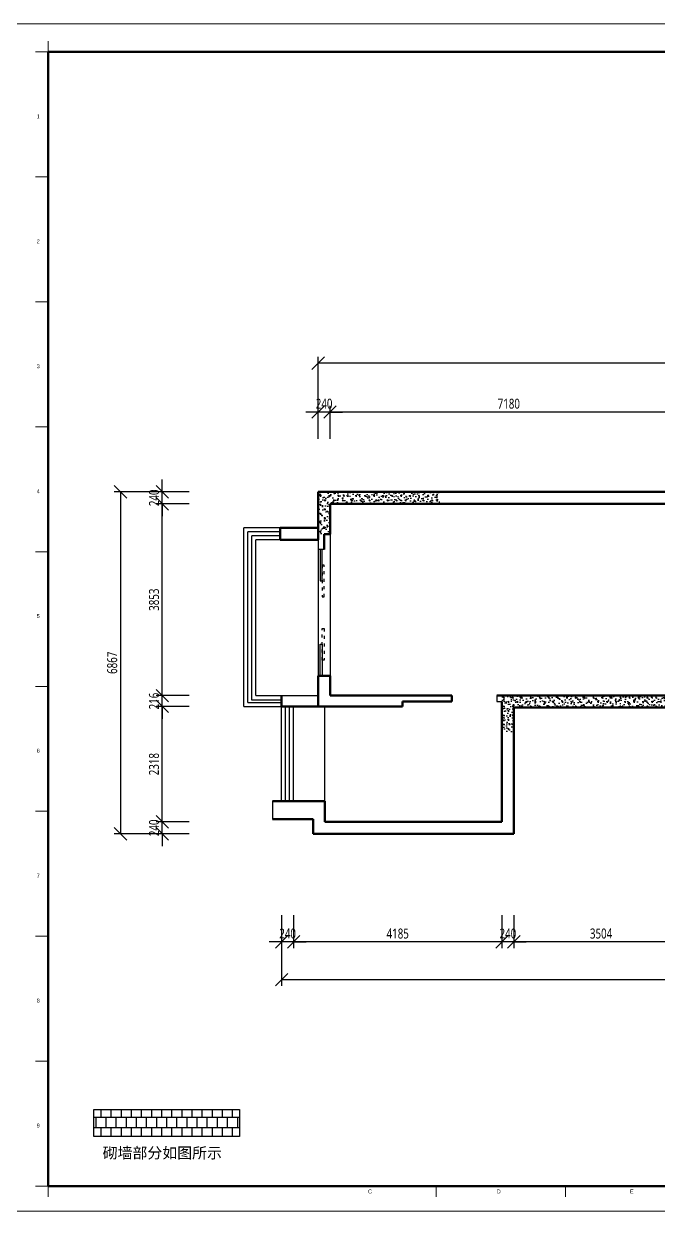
# Model space of a CAD drawing. Header units: millimetres. Extents: x 404985 to 540841, y 1898 to 26709.
# Drawn here: x 473629 to 486376, y 2380 to 26227 of the extents above; entities that cross this region are included whole.
import ezdxf
from ezdxf.enums import TextEntityAlignment as Align

# ---------------------------------------------------------------- set-up
doc = ezdxf.new("R2010")
doc.units = ezdxf.units.MM
doc.linetypes.add('ACAD_ISO03W100', pattern=[30, 12, -18])
doc.layers.add('TK', color=51, linetype='Continuous', lineweight=18)
doc.layers.add('原始结构', color=7, linetype='Continuous', lineweight=50)
for name, color, linetype in [('填充图块', 7, 'Continuous'), ('建筑栏杆', 2, 'Continuous'), ('建筑滑门', 5, 'Continuous'), ('建筑窗户', 4, 'Continuous'), ('标注标高', 115, 'Continuous'), ('砌墙结构', 2, 'Continuous')]:
    doc.layers.add(name, color=color, linetype=linetype)
doc.styles.add('GridRef', font='au101s01.shx', dxfattribs={"width": 0.9, "height": 2.5})
doc.styles.get("Standard").update_dxf_attribs({"font": 'arial.ttf'})
doc.styles.add('仿宋体', font='msyh.ttf', dxfattribs={"width": 0.75})
doc.dimstyles.new('大标注', dxfattribs={"dimscale": 100, "dimtxt": 2, "dimasz": 2.5, "dimexe": 1.25, "dimexo": 0.625, "dimtad": 1, "dimdec": 0, "dimtxsty": '仿宋体', "dimblk": 'OBLIQUE', "dimcen": 2.5, "dimclrd": 256, "dimclre": 256, "dimclrt": 256, "dimadec": 0, "dimazin": 0, "dimtfac": 1, "dimtdec": 0, "dimtix": 1, "dimtmove": 0, "dimatfit": 3, "dimldrblk": 'DOT', "dimfxl": 1, "dimarcsym": 0})
pattern_1 = [(67, (33623.18, 1.73), (-102.840264, -86.710143), [0, -145]), (153, (33623.18, 1.73), (70.245338, -126.458474), [0, -194]), (74, (33643.18, 0), (-129.956868, -87.5714), [0, -246]), (286, (33643.18, 0), (149.1821, -82.058653), [0, -162.4]), (114, (33823.18, 5.2), (-177.42154, 52.363195), [0, -130]), (90, (33723.18, 0), (-180, 1e-14), [20, -160]), (135, (33743.18, 0), (-179.99969, -179.99969), [28.284, -226.274]), (180, (33823.18, 100), (-2e-14, -180), [20, -160]), (135, (33823.18, 260), (-179.99969, -179.99969), [28.284, -226.274]), (270, (33823.18, 100), (180, -3e-14), [20, -160]), (135, (33743.18, 180), (-179.99969, -179.99969), [28.284, -226.274]), (0, (33723.18, 0), (0, 180), [20, -160]), (135, (33823.18, 80), (-179.99969, -179.99969), [28.284, -226.274])]

# ---------------------------------------------------------------- blocks, each defined once
blk = doc.blocks.new('regggg')
at = {"layer": 'TK', "color": 45, "ltscale": 3}
for p, q in [((188267, 5439), (214874, 5439)), ((214874, -12853), (188267, -12853))]:
    blk.add_line(p, q, dxfattribs=at)
at = {"layer": 'TK', "color": 45}
for p, q in [((189560, 5005), (189560, 5171)), ((189560, 5005), (189365, 5005)), ((189560, 5005), (189365, 5005)), ((189560, 3080), (189365, 3080)), ((189560, 1156), (189365, 1156)), ((189560, -769), (189365, -769)), ((189560, -2693), (189365, -2693)), ((189560, -4767), (189365, -4767)), ((189560, -6691), (189365, -6691)), ((189560, -8616), (189365, -8616)), ((189560, -10540), (189365, -10540)), ((189560, -12465), (189365, -12465)), ((189560, -12631), (189560, -12465)), ((195540, -12631), (195540, -12465)), ((197533, -12631), (197533, -12465))]:
    blk.add_line(p, q, dxfattribs=at)
at = {"layer": 'TK', "color": 45, "const_width": 21.8}
blk.add_lwpolyline([(211486, 5005), (189560, 5005), (189560, -12465), (211486, -12465)], dxfattribs=at)
at = {"layer": 'TK', "color": 45, "style": 'GridRef', "width": 0.9}
for s, p in [('1', (189409, 4013)), ('2', (189409, 2088)), ('3', (189409, 164)), ('4', (189409, -1761)), ('5', (189409, -3685)), ('6', (189409, -5759)), ('7', (189409, -7684)), ('8', (189409, -9608)), ('9', (189409, -11532)), ('C', (194521, -12548)), ('D', (196505, -12548)), ('E', (198554, -12548))]:
    blk.add_text(s, height=61, dxfattribs=at).set_placement(p, align=Align.MIDDLE_CENTER)
blk = doc.blocks.new('_Oblique')
at = {"color": 0, "linetype": 'ByBlock', "lineweight": -2}
blk.add_line((-0.5, -0.5), (0.5, 0.5), dxfattribs=at)
blk = doc.blocks.new('*D260')
at = {"layer": 'Defpoints', "color": 0, "transparency": 16777216}
for p in [(476413, 10200), (477013, 10200), (477013, 9960)]:
    blk.add_point(p, dxfattribs=at)
at = {"layer": '标注标高', "lineweight": -2, "transparency": 16777216}
for p, q in [((476413, 10200), (476413, 10450)), ((476950, 10200), (476288, 10200)), ((476413, 9960), (476413, 10200)), ((476950, 9960), (476288, 9960)), ((476413, 9960), (476413, 9710))]:
    blk.add_line(p, q, dxfattribs=at)
at = {"layer": '标注标高', "lineweight": -2, "transparency": 16777216, "xscale": 250, "yscale": 250, "zscale": 250}
for p, rotation in [((476413, 10200), 270), ((476413, 9960), 90)]:
    blk.add_blockref('_Oblique', p, dxfattribs=dict(at, rotation=rotation))
at = {"layer": '标注标高', "transparency": 16777216, "insert": (476247, 10080), "char_height": 200, "attachment_point": 5, "rotation": 90, "style": '仿宋体'}
blk.add_mtext('240', dxfattribs=at)
blk = doc.blocks.new('_Dot')
at = {"color": 0, "linetype": 'ByBlock', "lineweight": -2}
blk.add_line((-0.5, 0), (-1, 0), dxfattribs=at)
at = {"color": 0, "linetype": 'ByBlock', "const_width": 0.5}
blk.add_lwpolyline([(-0.25, 0, 1), (0.25, 0, 1)], format="xyb", close=True, dxfattribs=at)
blk = doc.blocks.new('*D261')
at = {"layer": 'Defpoints', "color": 0, "transparency": 16777216}
for p in [(476413, 12518), (477013, 12518), (477013, 10200)]:
    blk.add_point(p, dxfattribs=at)
at = {"layer": '标注标高', "lineweight": -2, "transparency": 16777216}
for p, q in [((476950, 12518), (476288, 12518)), ((476413, 10200), (476413, 12518)), ((476950, 10200), (476288, 10200))]:
    blk.add_line(p, q, dxfattribs=at)
at = {"layer": '标注标高', "lineweight": -2, "transparency": 16777216, "xscale": 250, "yscale": 250, "zscale": 250}
for p, rotation in [((476413, 12518), 90), ((476413, 10200), 270)]:
    blk.add_blockref('_Oblique', p, dxfattribs=dict(at, rotation=rotation))
at = {"layer": '标注标高', "transparency": 16777216, "insert": (476246, 11359), "char_height": 200, "attachment_point": 5, "rotation": 90, "style": '仿宋体'}
blk.add_mtext('2318', dxfattribs=at)
blk = doc.blocks.new('*D262')
at = {"layer": 'Defpoints', "color": 0, "transparency": 16777216}
for p in [(476413, 12734), (477013, 12734), (477013, 12518)]:
    blk.add_point(p, dxfattribs=at)
at = {"layer": '标注标高', "lineweight": -2, "transparency": 16777216}
for p, q in [((476413, 12734), (476413, 12984)), ((476950, 12734), (476288, 12734)), ((476413, 12518), (476413, 12734)), ((476950, 12518), (476288, 12518)), ((476413, 12518), (476413, 12268))]:
    blk.add_line(p, q, dxfattribs=at)
at = {"layer": '标注标高', "lineweight": -2, "transparency": 16777216, "xscale": 250, "yscale": 250, "zscale": 250}
for p, rotation in [((476413, 12734), 270), ((476413, 12518), 90)]:
    blk.add_blockref('_Oblique', p, dxfattribs=dict(at, rotation=rotation))
at = {"layer": '标注标高', "transparency": 16777216, "insert": (476246, 12626), "char_height": 200, "attachment_point": 5, "rotation": 90, "style": '仿宋体'}
blk.add_mtext('216', dxfattribs=at)
blk = doc.blocks.new('*D263')
at = {"layer": 'Defpoints', "color": 0, "transparency": 16777216}
for p in [(476413, 16587), (477013, 16587), (477013, 12734)]:
    blk.add_point(p, dxfattribs=at)
at = {"layer": '标注标高', "lineweight": -2, "transparency": 16777216}
for p, q in [((476950, 16587), (476288, 16587)), ((476413, 12734), (476413, 16587)), ((476950, 12734), (476288, 12734))]:
    blk.add_line(p, q, dxfattribs=at)
at = {"layer": '标注标高', "lineweight": -2, "transparency": 16777216, "xscale": 250, "yscale": 250, "zscale": 250}
for p, rotation in [((476413, 16587), 90), ((476413, 12734), 270)]:
    blk.add_blockref('_Oblique', p, dxfattribs=dict(at, rotation=rotation))
at = {"layer": '标注标高', "transparency": 16777216, "insert": (476247, 14661), "char_height": 200, "attachment_point": 5, "rotation": 90, "style": '仿宋体'}
blk.add_mtext('3853', dxfattribs=at)
blk = doc.blocks.new('*D264')
at = {"layer": 'Defpoints', "color": 0, "transparency": 16777216}
for p in [(476413, 16827), (477013, 16827), (477013, 16587)]:
    blk.add_point(p, dxfattribs=at)
at = {"layer": '标注标高', "lineweight": -2, "transparency": 16777216}
for p, q in [((476413, 16827), (476413, 17077)), ((476950, 16827), (476288, 16827)), ((476413, 16587), (476413, 16827)), ((476950, 16587), (476288, 16587)), ((476413, 16587), (476413, 16337))]:
    blk.add_line(p, q, dxfattribs=at)
at = {"layer": '标注标高', "lineweight": -2, "transparency": 16777216, "xscale": 250, "yscale": 250, "zscale": 250}
for p, rotation in [((476413, 16827), 270), ((476413, 16587), 90)]:
    blk.add_blockref('_Oblique', p, dxfattribs=dict(at, rotation=rotation))
at = {"layer": '标注标高', "transparency": 16777216, "insert": (476247, 16707), "char_height": 200, "attachment_point": 5, "rotation": 90, "style": '仿宋体'}
blk.add_mtext('240', dxfattribs=at)
blk = doc.blocks.new('*D265')
at = {"layer": 'Defpoints', "color": 0, "transparency": 16777216}
for p in [(476413, 16827), (475573, 9960), (476413, 9960)]:
    blk.add_point(p, dxfattribs=at)
at = {"layer": '标注标高', "lineweight": -2, "transparency": 16777216}
for p, q in [((476350, 16827), (475448, 16827)), ((475573, 16827), (475573, 9960)), ((476350, 9960), (475448, 9960))]:
    blk.add_line(p, q, dxfattribs=at)
at = {"layer": '标注标高', "lineweight": -2, "transparency": 16777216, "xscale": 250, "yscale": 250, "zscale": 250}
for p, rotation in [((475573, 16827), 90), ((475573, 9960), 270)]:
    blk.add_blockref('_Oblique', p, dxfattribs=dict(at, rotation=rotation))
at = {"layer": '标注标高', "transparency": 16777216, "insert": (475407, 13394), "char_height": 200, "attachment_point": 5, "rotation": 90, "style": '仿宋体'}
blk.add_mtext('6867', dxfattribs=at)
blk = doc.blocks.new('*D271')
at = {"layer": 'Defpoints', "color": 0, "transparency": 16777216}
for p in [(483475, 8390), (486979, 8390), (483475, 7790)]:
    blk.add_point(p, dxfattribs=at)
at = {"layer": '标注标高', "lineweight": -2, "transparency": 16777216}
for p, q in [((483475, 8328), (483475, 7665)), ((486979, 8328), (486979, 7665)), ((486979, 7790), (483475, 7790))]:
    blk.add_line(p, q, dxfattribs=at)
at = {"layer": '标注标高', "lineweight": -2, "transparency": 16777216, "xscale": 250, "yscale": 250, "zscale": 250, "rotation": 180}
blk.add_blockref('_Oblique', (483475, 7790), dxfattribs=at)
at = {"layer": '标注标高', "lineweight": -2, "transparency": 16777216, "xscale": 250, "yscale": 250, "zscale": 250}
blk.add_blockref('_Oblique', (486979, 7790), dxfattribs=at)
at = {"layer": '标注标高', "transparency": 16777216, "insert": (485227, 7956), "char_height": 200, "attachment_point": 5, "style": '仿宋体'}
blk.add_mtext('3504', dxfattribs=at)
blk = doc.blocks.new('*D272')
at = {"layer": 'Defpoints', "color": 0, "transparency": 16777216}
for p in [(483235, 8390), (483475, 8390), (483235, 7790)]:
    blk.add_point(p, dxfattribs=at)
at = {"layer": '标注标高', "lineweight": -2, "transparency": 16777216}
for p, q in [((483235, 8328), (483235, 7665)), ((483475, 8328), (483475, 7665)), ((483235, 7790), (482985, 7790)), ((483475, 7790), (483235, 7790)), ((483475, 7790), (483725, 7790))]:
    blk.add_line(p, q, dxfattribs=at)
at = {"layer": '标注标高', "lineweight": -2, "transparency": 16777216, "xscale": 250, "yscale": 250, "zscale": 250}
blk.add_blockref('_Oblique', (483235, 7790), dxfattribs=at)
at = {"layer": '标注标高', "lineweight": -2, "transparency": 16777216, "xscale": 250, "yscale": 250, "zscale": 250, "rotation": 180}
blk.add_blockref('_Oblique', (483475, 7790), dxfattribs=at)
at = {"layer": '标注标高', "transparency": 16777216, "insert": (483355, 7956), "char_height": 200, "attachment_point": 5, "style": '仿宋体'}
blk.add_mtext('240', dxfattribs=at)
blk = doc.blocks.new('*D273')
at = {"layer": 'Defpoints', "color": 0, "transparency": 16777216}
for p in [(479050, 8390), (483235, 8390), (479050, 7790)]:
    blk.add_point(p, dxfattribs=at)
at = {"layer": '标注标高', "lineweight": -2, "transparency": 16777216}
for p, q in [((479050, 8328), (479050, 7665)), ((483235, 8328), (483235, 7665)), ((483235, 7790), (479050, 7790))]:
    blk.add_line(p, q, dxfattribs=at)
at = {"layer": '标注标高', "lineweight": -2, "transparency": 16777216, "xscale": 250, "yscale": 250, "zscale": 250, "rotation": 180}
blk.add_blockref('_Oblique', (479050, 7790), dxfattribs=at)
at = {"layer": '标注标高', "lineweight": -2, "transparency": 16777216, "xscale": 250, "yscale": 250, "zscale": 250}
blk.add_blockref('_Oblique', (483235, 7790), dxfattribs=at)
at = {"layer": '标注标高', "transparency": 16777216, "insert": (481142, 7956), "char_height": 200, "attachment_point": 5, "style": '仿宋体'}
blk.add_mtext('4185', dxfattribs=at)
blk = doc.blocks.new('*D274')
at = {"layer": 'Defpoints', "color": 0, "transparency": 16777216}
for p in [(478810, 8390), (479050, 8390), (478810, 7790)]:
    blk.add_point(p, dxfattribs=at)
at = {"layer": '标注标高', "lineweight": -2, "transparency": 16777216}
for p, q in [((478810, 8328), (478810, 7665)), ((479050, 8328), (479050, 7665)), ((478810, 7790), (478560, 7790)), ((479050, 7790), (478810, 7790)), ((479050, 7790), (479300, 7790))]:
    blk.add_line(p, q, dxfattribs=at)
at = {"layer": '标注标高', "lineweight": -2, "transparency": 16777216, "xscale": 250, "yscale": 250, "zscale": 250}
blk.add_blockref('_Oblique', (478810, 7790), dxfattribs=at)
at = {"layer": '标注标高', "lineweight": -2, "transparency": 16777216, "xscale": 250, "yscale": 250, "zscale": 250, "rotation": 180}
blk.add_blockref('_Oblique', (479050, 7790), dxfattribs=at)
at = {"layer": '标注标高', "transparency": 16777216, "insert": (478930, 7956), "char_height": 200, "attachment_point": 5, "style": '仿宋体'}
blk.add_mtext('240', dxfattribs=at)
blk = doc.blocks.new('*D275')
at = {"layer": 'Defpoints', "color": 0, "transparency": 16777216}
for p in [(478810, 7790), (496284, 7790), (478810, 7030)]:
    blk.add_point(p, dxfattribs=at)
at = {"layer": '标注标高', "lineweight": -2, "transparency": 16777216}
for p, q in [((478810, 7728), (478810, 6905)), ((496284, 7728), (496284, 6905)), ((496284, 7030), (478810, 7030))]:
    blk.add_line(p, q, dxfattribs=at)
at = {"layer": '标注标高', "lineweight": -2, "transparency": 16777216, "xscale": 250, "yscale": 250, "zscale": 250, "rotation": 180}
blk.add_blockref('_Oblique', (478810, 7030), dxfattribs=at)
at = {"layer": '标注标高', "lineweight": -2, "transparency": 16777216, "xscale": 250, "yscale": 250, "zscale": 250}
blk.add_blockref('_Oblique', (496284, 7030), dxfattribs=at)
at = {"layer": '标注标高', "transparency": 16777216, "insert": (487547, 7195), "char_height": 200, "attachment_point": 5, "style": '仿宋体'}
blk.add_mtext('17474', dxfattribs=at)
blk = doc.blocks.new('*D287')
at = {"layer": 'Defpoints', "color": 0, "transparency": 16777216}
for p in [(479783, 18430), (479783, 17830), (486963, 17830)]:
    blk.add_point(p, dxfattribs=at)
at = {"layer": '标注标高', "lineweight": -2, "transparency": 16777216}
for p, q in [((479783, 17892), (479783, 18555)), ((486963, 18430), (479783, 18430)), ((486963, 17892), (486963, 18555))]:
    blk.add_line(p, q, dxfattribs=at)
at = {"layer": '标注标高', "lineweight": -2, "transparency": 16777216, "xscale": 250, "yscale": 250, "zscale": 250, "rotation": 180}
blk.add_blockref('_Oblique', (479783, 18430), dxfattribs=at)
at = {"layer": '标注标高', "lineweight": -2, "transparency": 16777216, "xscale": 250, "yscale": 250, "zscale": 250}
blk.add_blockref('_Oblique', (486963, 18430), dxfattribs=at)
at = {"layer": '标注标高', "transparency": 16777216, "insert": (483373, 18596), "char_height": 200, "attachment_point": 5, "style": '仿宋体'}
blk.add_mtext('7180', dxfattribs=at)
blk = doc.blocks.new('*D288')
at = {"layer": 'Defpoints', "color": 0, "transparency": 16777216}
for p in [(479543, 18430), (479543, 17830), (479783, 17830)]:
    blk.add_point(p, dxfattribs=at)
at = {"layer": '标注标高', "lineweight": -2, "transparency": 16777216}
for p, q in [((479543, 18430), (479293, 18430)), ((479543, 17892), (479543, 18555)), ((479783, 18430), (479543, 18430)), ((479783, 17892), (479783, 18555)), ((479783, 18430), (480033, 18430))]:
    blk.add_line(p, q, dxfattribs=at)
at = {"layer": '标注标高', "lineweight": -2, "transparency": 16777216, "xscale": 250, "yscale": 250, "zscale": 250}
blk.add_blockref('_Oblique', (479543, 18430), dxfattribs=at)
at = {"layer": '标注标高', "lineweight": -2, "transparency": 16777216, "xscale": 250, "yscale": 250, "zscale": 250, "rotation": 180}
blk.add_blockref('_Oblique', (479783, 18430), dxfattribs=at)
at = {"layer": '标注标高', "transparency": 16777216, "insert": (479663, 18596), "char_height": 200, "attachment_point": 5, "style": '仿宋体'}
blk.add_mtext('240', dxfattribs=at)
blk = doc.blocks.new('*D289')
at = {"layer": 'Defpoints', "color": 0, "transparency": 16777216}
for p in [(479543, 19410), (479543, 18430), (497797, 18430)]:
    blk.add_point(p, dxfattribs=at)
at = {"layer": '标注标高', "lineweight": -2, "transparency": 16777216}
for p, q in [((479543, 18492), (479543, 19535)), ((497797, 19410), (479543, 19410)), ((497797, 18492), (497797, 19535))]:
    blk.add_line(p, q, dxfattribs=at)
at = {"layer": '标注标高', "lineweight": -2, "transparency": 16777216, "xscale": 250, "yscale": 250, "zscale": 250, "rotation": 180}
blk.add_blockref('_Oblique', (479543, 19410), dxfattribs=at)
at = {"layer": '标注标高', "lineweight": -2, "transparency": 16777216, "xscale": 250, "yscale": 250, "zscale": 250}
blk.add_blockref('_Oblique', (497797, 19410), dxfattribs=at)
at = {"layer": '标注标高', "transparency": 16777216, "insert": (488670, 19576), "char_height": 200, "attachment_point": 5, "style": '仿宋体'}
blk.add_mtext('18254', dxfattribs=at)

msp = doc.modelspace()

# ---------------------------------------------------------------- hatches: boundary and pattern name
at = {"layer": '填充图块'}
h = msp.add_hatch(dxfattribs=at)
h.set_pattern_fill('混凝土3', color=256, scale=20, pattern_type=2)
h.set_pattern_definition(pattern_1)
h.paths.add_polyline_path([(479782.8, 16587), (479782.8, 15979), (479542.8, 15979), (479542.8, 16827), (481986, 16827), (481986, 16587)])
h = msp.add_hatch(dxfattribs=at)
h.set_pattern_fill('混凝土3', color=256, scale=20, pattern_type=2)
h.set_pattern_definition(pattern_1)
h.paths.add_polyline_path([(487219.8, 12734), (487219.8, 12590), (487204.8, 12590), (487204.8, 12570), (487211.2, 12330), (487204.8, 12330), (487204.8, 12310), (487219.8, 12008.4), (486978.8, 12008.4), (486978.8, 12494), (483474.8, 12494), (483474.8, 12008.4), (483234.8, 12008.4), (483234.8, 12734)])
at = {"layer": '砌墙结构'}
h = msp.add_hatch(dxfattribs=at)
h.set_pattern_fill('8X8块砖顺砌', color=256)
h.set_pattern_definition([(0, (0, 0), (0, 203.2), []), (90, (0, 0), (-101.6, 203.2), [203.2, -203.2])])
h.paths.add_polyline_path([(475040, 4420), (475040, 3880), (477960, 3880), (477960, 4420)])

# ---------------------------------------------------------------- linework, layer by layer
at = {"color": 251, "ltscale": 4}
for p, q in [((479782.8, 15979), (479782.8, 13133)), ((479542.8, 15862), (479542.8, 13133))]:
    msp.add_line(p, q, dxfattribs=at)
for p, q in [((479662.8, 15672), (479542.8, 15672)), ((483134.8, 12734), (483134.8, 12614)), ((483134.8, 12614), (483234.8, 12614)), ((478629.4, 10616), (478629.4, 10256))]:
    msp.add_line(p, q)
at = {"color": 251}
msp.add_line((479679.8, 10616), (479679.8, 12518), dxfattribs=at)
at = {"layer": '原始结构'}
for p, q in [((492148.6, 16827), (479542.8, 16827)), ((479542.8, 15862), (479542.8, 16827)), ((486962.8, 16587), (479782.8, 16587)), ((479782.8, 15979), (479782.8, 16587)), ((478782.8, 15862), (478782.8, 16102)), ((478782.8, 16102), (479542.8, 16102)), ((479782.8, 15979), (479662.8, 15979)), ((479662.8, 15672), (479662.8, 15979)), ((478782.8, 15862), (479542.8, 15862)), ((479782.8, 13133), (479542.8, 13133)), ((479542.8, 13133), (479542.8, 12518)), ((479782.8, 12734), (479782.8, 13133)), ((478809.7, 12516.7), (478809.7, 12734)), ((482230.8, 12734), (479782.8, 12734)), ((482230.8, 12734), (482230.8, 12614)), ((487219.8, 12734), (483134.8, 12734)), ((478809.7, 12518), (479679.8, 12518)), ((479679.8, 12518), (481235.8, 12518)), ((482230.8, 12614), (481235.8, 12614)), ((481235.8, 12614), (481235.8, 12518)), ((483234.8, 12614), (483234.8, 10200)), ((486978.8, 12494), (483474.8, 12494)), ((483474.8, 12494), (483474.8, 9960)), ((479679.8, 10616), (478629.4, 10616)), ((479679.8, 10200), (479679.8, 10616)), ((479439.8, 10256), (478629.4, 10256)), ((479439.8, 9960), (479439.8, 10256)), ((483234.8, 10200), (479679.8, 10200)), ((483474.8, 9960), (479439.8, 9960))]:
    msp.add_line(p, q, dxfattribs=at)
msp.add_lwpolyline([(503091.3, 2885.9), (474117.6, 2885.9), (474117.6, 25660.3), (503091.3, 25660.3)], close=True, dxfattribs=at)
at = {"layer": '填充图块'}
msp.add_line((478809.7, 12734), (479542.8, 12734), dxfattribs=at)
at = {"layer": '建筑栏杆', "ltscale": 300}
for p, q in [((478052.8, 12518), (478052.8, 16102)), ((478782.8, 16102), (478052.8, 16102)), ((478132.8, 12598), (478132.8, 16022)), ((478782.8, 16022), (478132.8, 16022)), ((478212.8, 12645), (478212.8, 15942)), ((478782.8, 15942), (478212.8, 15942)), ((478292.8, 12734), (478292.8, 15862)), ((478782.8, 15862), (478292.8, 15862)), ((478809.7, 12645), (478212.8, 12645)), ((478292.8, 12734), (478809.7, 12734)), ((478052.8, 12518), (478809.7, 12518)), ((478132.8, 12598), (478809.7, 12598))]:
    msp.add_line(p, q, dxfattribs=at)
at = {"layer": '建筑滑门'}
for points in [[(479582.8, 15672), (479582.8, 15038), (479622.8, 15038), (479622.8, 15672)], [(479582.8, 13133), (479582.8, 13767), (479622.8, 13767), (479622.8, 13133)]]:
    msp.add_lwpolyline(points, close=True, dxfattribs=at)
at = {"layer": '建筑滑门', "linetype": 'ACAD_ISO03W100', "ltscale": 5}
for points in [[(479622.8, 15355), (479622.8, 14721), (479662.8, 14721), (479662.8, 15355)], [(479622.8, 13450), (479622.8, 14084), (479662.8, 14084), (479662.8, 13450)]]:
    msp.add_lwpolyline(points, close=True, dxfattribs=at)
at = {"layer": '建筑窗户'}
for p, q in [((478809.7, 10614.7), (478809.7, 12516.7)), ((478889.7, 10614.7), (478889.7, 12516.7)), ((478969.7, 10614.7), (478969.7, 12516.7)), ((479049.7, 10614.7), (479049.7, 12516.7))]:
    msp.add_line(p, q, dxfattribs=at)
at = {"layer": '砌墙结构'}
msp.add_lwpolyline([(475040, 4420), (477960, 4420), (477960, 3880), (475040, 3880)], close=True, dxfattribs=at)

# ---------------------------------------------------------------- block references
at = {"xscale": 1.303680000000168, "yscale": 1.303680000000168, "zscale": 1.303680000000168}
msp.add_blockref('regggg', (226991.6, 19135.9), dxfattribs=at)

# ---------------------------------------------------------------- texts
at = {"layer": '原始结构', "insert": (475215.3, 3661.6), "char_height": 219.453, "attachment_point": 1}
msp.add_mtext_dynamic_manual_height_columns('{\\fSimSun|b0|i0|c134|p2;砌墙部分如图所示}', width=2873.449, gutter_width=1097.3, heights=[0], dxfattribs=at)

# ---------------------------------------------------------------- dimensions: what is measured, and where the dimension line sits
at = {"layer": '标注标高'}
for base, p1, p2, angle, picture, middle in [((479542.8, 19410), (497796.8, 18430), (479542.8, 18430), 180, '*D289', (488669.8, 19576.3)), ((479542.8, 18430), (479782.8, 17830), (479542.8, 17830), 180, '*D288', (479662.8, 18595.9)), ((479782.8, 18430), (486962.8, 17830), (479782.8, 17830), 180, '*D287', (483372.8, 18596.3)), ((475572.8, 9960), (476412.8, 16827), (476412.8, 9960), 90, '*D265', (475406.9, 13393.5)), ((476412.8, 16827), (477012.8, 16587), (477012.8, 16827), 270, '*D264', (476246.9, 16707)), ((476412.8, 16587), (477012.8, 12734), (477012.8, 16587), 270, '*D263', (476246.9, 14660.5)), ((476412.8, 12734), (477012.8, 12518), (477012.8, 12734), 270, '*D262', (476246.5, 12626)), ((476412.8, 12518), (477012.8, 10200), (477012.8, 12518), 270, '*D261', (476246.5, 11359)), ((476412.8, 10200), (477012.8, 9960), (477012.8, 10200), 270, '*D260', (476246.9, 10080)), ((478809.7, 7790), (479049.7, 8390), (478809.7, 8390), 180, '*D274', (478929.7, 7955.9)), ((479049.7, 7790), (483234.8, 8390), (479049.7, 8390), 180, '*D273', (481142.2, 7956.3)), ((483234.8, 7790), (483474.8, 8390), (483234.8, 8390), 180, '*D272', (483354.8, 7955.9)), ((483474.8, 7790), (486978.8, 8390), (483474.8, 8390), 180, '*D271', (485226.8, 7955.9)), ((478809.7, 7030), (496283.8, 7790), (478809.7, 7790), 180, '*D275', (487546.7, 7194.6))]:
    dim = msp.add_linear_dim(base=base, p1=p1, p2=p2, angle=angle, dimstyle='大标注', dxfattribs=at)
    dim.commit()
    dim.dimension.update_dxf_attribs({"geometry": picture, "text_midpoint": middle})

doc.saveas('drawing.dxf')
